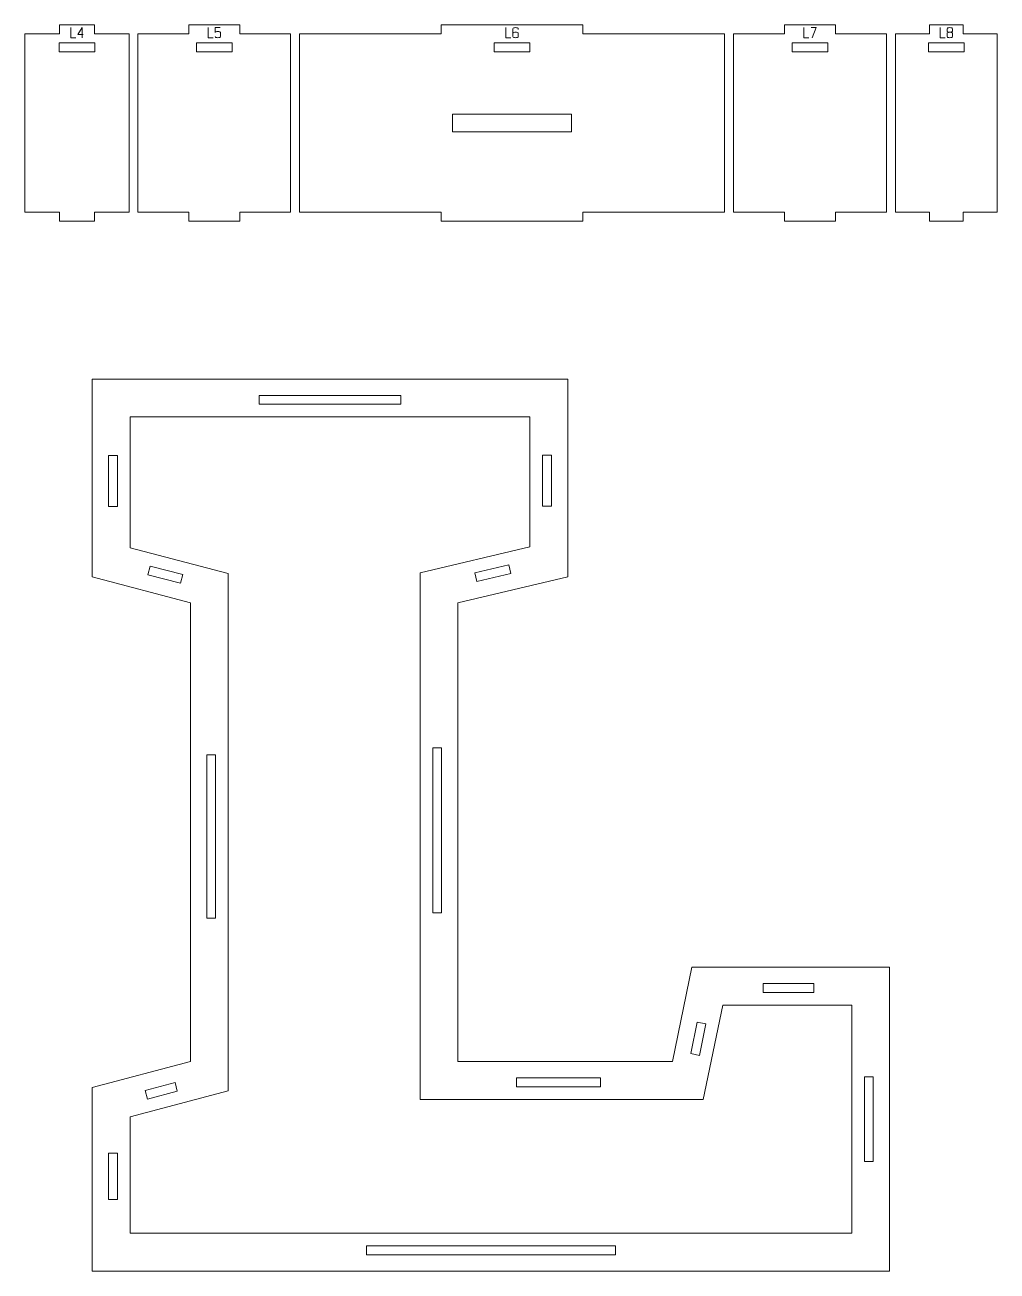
# Model space of a CAD drawing. Header units: centimetres. Extents: x -250 to 250, y -508 to 508.
# Drawn here: x -220.73 to -188.02, y -440.27 to -398.36 of the extents above; entities that cross this region are included whole.
import ezdxf

# ---------------------------------------------------------------- set-up
doc = ezdxf.new("R2010")
doc.units = ezdxf.units.CM
doc.header["$MEASUREMENT"] = 0
doc.layers.add('Capa 1', color=7, linetype='Continuous')

msp = doc.modelspace()

# ---------------------------------------------------------------- linework, layer by layer
at = {"layer": 'Capa 1', "color": 1, "lineweight": 9}
for points, knots in [([(-220.72599, -398.65702), (-220.72599, -398.65702), (-220.72599, -404.65702), (-220.72599, -404.65702), (-220.72599, -404.65702), (-219.55793, -404.65702), (-219.55793, -404.65702), (-219.55793, -404.65702), (-219.55793, -404.95702), (-219.55793, -404.95702), (-219.55793, -404.95702), (-218.38987, -404.95702), (-218.38987, -404.95702), (-218.38987, -404.95702), (-218.38987, -404.65702), (-218.38987, -404.65702), (-218.38987, -404.65702), (-217.22181, -404.65702), (-217.22181, -404.65702), (-217.22181, -404.65702), (-217.22181, -398.65702), (-217.22181, -398.65702), (-217.22181, -398.65702), (-218.38987, -398.65702), (-218.38987, -398.65702), (-218.38987, -398.65702), (-218.38987, -398.35702), (-218.38987, -398.35702), (-218.38987, -398.35702), (-219.55793, -398.35702), (-219.55793, -398.35702), (-219.55793, -398.35702), (-219.55793, -398.65702), (-219.55793, -398.65702), (-219.55793, -398.65702), (-220.72599, -398.65702), (-220.72599, -398.65702)], [0, 0, 0, 0, 0.08333333, 0.08333333, 0.08333333, 0.16666667, 0.16666667, 0.16666667, 0.25, 0.25, 0.25, 0.33333333, 0.33333333, 0.33333333, 0.41666667, 0.41666667, 0.41666667, 0.5, 0.5, 0.5, 0.58333333, 0.58333333, 0.58333333, 0.66666667, 0.66666667, 0.66666667, 0.75, 0.75, 0.75, 0.83333333, 0.83333333, 0.83333333, 0.91666667, 0.91666667, 0.91666667, 1, 1, 1, 1]), ([(-216.92181, -398.65702), (-216.92181, -398.65702), (-216.92181, -404.65702), (-216.92181, -404.65702), (-216.92181, -404.65702), (-215.21128, -404.65702), (-215.21128, -404.65702), (-215.21128, -404.65702), (-215.21128, -404.95702), (-215.21128, -404.95702), (-215.21128, -404.95702), (-213.50076, -404.95702), (-213.50076, -404.95702), (-213.50076, -404.95702), (-213.50076, -404.65702), (-213.50076, -404.65702), (-213.50076, -404.65702), (-211.79023, -404.65702), (-211.79023, -404.65702), (-211.79023, -404.65702), (-211.79023, -398.65702), (-211.79023, -398.65702), (-211.79023, -398.65702), (-213.50076, -398.65702), (-213.50076, -398.65702), (-213.50076, -398.65702), (-213.50076, -398.35702), (-213.50076, -398.35702), (-213.50076, -398.35702), (-215.21128, -398.35702), (-215.21128, -398.35702), (-215.21128, -398.35702), (-215.21128, -398.65702), (-215.21128, -398.65702), (-215.21128, -398.65702), (-216.92181, -398.65702), (-216.92181, -398.65702)], [0, 0, 0, 0, 0.08333333, 0.08333333, 0.08333333, 0.16666667, 0.16666667, 0.16666667, 0.25, 0.25, 0.25, 0.33333333, 0.33333333, 0.33333333, 0.41666667, 0.41666667, 0.41666667, 0.5, 0.5, 0.5, 0.58333333, 0.58333333, 0.58333333, 0.66666667, 0.66666667, 0.66666667, 0.75, 0.75, 0.75, 0.83333333, 0.83333333, 0.83333333, 0.91666667, 0.91666667, 0.91666667, 1, 1, 1, 1]), ([(-211.49023, -398.65702), (-211.49023, -398.65702), (-211.49023, -404.65702), (-211.49023, -404.65702), (-211.49023, -404.65702), (-206.72264, -404.65702), (-206.72264, -404.65702), (-206.72264, -404.65702), (-206.72264, -404.95702), (-206.72264, -404.95702), (-206.72264, -404.95702), (-201.95505, -404.95702), (-201.95505, -404.95702), (-201.95505, -404.95702), (-201.95505, -404.65702), (-201.95505, -404.65702), (-201.95505, -404.65702), (-197.18746, -404.65702), (-197.18746, -404.65702), (-197.18746, -404.65702), (-197.18746, -398.65702), (-197.18746, -398.65702), (-197.18746, -398.65702), (-201.95505, -398.65702), (-201.95505, -398.65702), (-201.95505, -398.65702), (-201.95505, -398.35702), (-201.95505, -398.35702), (-201.95505, -398.35702), (-206.72264, -398.35702), (-206.72264, -398.35702), (-206.72264, -398.35702), (-206.72264, -398.65702), (-206.72264, -398.65702), (-206.72264, -398.65702), (-211.49023, -398.65702), (-211.49023, -398.65702)], [0, 0, 0, 0, 0.08333333, 0.08333333, 0.08333333, 0.16666667, 0.16666667, 0.16666667, 0.25, 0.25, 0.25, 0.33333333, 0.33333333, 0.33333333, 0.41666667, 0.41666667, 0.41666667, 0.5, 0.5, 0.5, 0.58333333, 0.58333333, 0.58333333, 0.66666667, 0.66666667, 0.66666667, 0.75, 0.75, 0.75, 0.83333333, 0.83333333, 0.83333333, 0.91666667, 0.91666667, 0.91666667, 1, 1, 1, 1]), ([(-196.88746, -398.65702), (-196.88746, -398.65702), (-196.88746, -404.65702), (-196.88746, -404.65702), (-196.88746, -404.65702), (-195.17097, -404.65702), (-195.17097, -404.65702), (-195.17097, -404.65702), (-195.17097, -404.95702), (-195.17097, -404.95702), (-195.17097, -404.95702), (-193.45447, -404.95702), (-193.45447, -404.95702), (-193.45447, -404.95702), (-193.45447, -404.65702), (-193.45447, -404.65702), (-193.45447, -404.65702), (-191.73798, -404.65702), (-191.73798, -404.65702), (-191.73798, -404.65702), (-191.73798, -398.65702), (-191.73798, -398.65702), (-191.73798, -398.65702), (-193.45447, -398.65702), (-193.45447, -398.65702), (-193.45447, -398.65702), (-193.45447, -398.35702), (-193.45447, -398.35702), (-193.45447, -398.35702), (-195.17097, -398.35702), (-195.17097, -398.35702), (-195.17097, -398.35702), (-195.17097, -398.65702), (-195.17097, -398.65702), (-195.17097, -398.65702), (-196.88746, -398.65702), (-196.88746, -398.65702)], [0, 0, 0, 0, 0.08333333, 0.08333333, 0.08333333, 0.16666667, 0.16666667, 0.16666667, 0.25, 0.25, 0.25, 0.33333333, 0.33333333, 0.33333333, 0.41666667, 0.41666667, 0.41666667, 0.5, 0.5, 0.5, 0.58333333, 0.58333333, 0.58333333, 0.66666667, 0.66666667, 0.66666667, 0.75, 0.75, 0.75, 0.83333333, 0.83333333, 0.83333333, 0.91666667, 0.91666667, 0.91666667, 1, 1, 1, 1]), ([(-191.43798, -398.65702), (-191.43798, -398.65702), (-191.43798, -404.65702), (-191.43798, -404.65702), (-191.43798, -404.65702), (-190.29899, -404.65702), (-190.29899, -404.65702), (-190.29899, -404.65702), (-190.29899, -404.95702), (-190.29899, -404.95702), (-190.29899, -404.95702), (-189.16, -404.95702), (-189.16, -404.95702), (-189.16, -404.95702), (-189.16, -404.65702), (-189.16, -404.65702), (-189.16, -404.65702), (-188.02101, -404.65702), (-188.02101, -404.65702), (-188.02101, -404.65702), (-188.02101, -398.65702), (-188.02101, -398.65702), (-188.02101, -398.65702), (-189.16, -398.65702), (-189.16, -398.65702), (-189.16, -398.65702), (-189.16, -398.35702), (-189.16, -398.35702), (-189.16, -398.35702), (-190.29899, -398.35702), (-190.29899, -398.35702), (-190.29899, -398.35702), (-190.29899, -398.65702), (-190.29899, -398.65702), (-190.29899, -398.65702), (-191.43798, -398.65702), (-191.43798, -398.65702)], [0, 0, 0, 0, 0.08333333, 0.08333333, 0.08333333, 0.16666667, 0.16666667, 0.16666667, 0.25, 0.25, 0.25, 0.33333333, 0.33333333, 0.33333333, 0.41666667, 0.41666667, 0.41666667, 0.5, 0.5, 0.5, 0.58333333, 0.58333333, 0.58333333, 0.66666667, 0.66666667, 0.66666667, 0.75, 0.75, 0.75, 0.83333333, 0.83333333, 0.83333333, 0.91666667, 0.91666667, 0.91666667, 1, 1, 1, 1]), ([(-219.5739, -399.25749), (-219.5739, -399.25749), (-218.3739, -399.25749), (-218.3739, -399.25749), (-218.3739, -399.25749), (-218.3739, -398.95749), (-218.3739, -398.95749), (-218.3739, -398.95749), (-219.5739, -398.95749), (-219.5739, -398.95749), (-219.5739, -398.95749), (-219.5739, -399.25749), (-219.5739, -399.25749)], [0, 0, 0, 0, 0.25, 0.25, 0.25, 0.5, 0.5, 0.5, 0.75, 0.75, 0.75, 1, 1, 1, 1]), ([(-214.95602, -399.25749), (-214.95602, -399.25749), (-213.75602, -399.25749), (-213.75602, -399.25749), (-213.75602, -399.25749), (-213.75602, -398.95749), (-213.75602, -398.95749), (-213.75602, -398.95749), (-214.95602, -398.95749), (-214.95602, -398.95749), (-214.95602, -398.95749), (-214.95602, -399.25749), (-214.95602, -399.25749)], [0, 0, 0, 0, 0.25, 0.25, 0.25, 0.5, 0.5, 0.5, 0.75, 0.75, 0.75, 1, 1, 1, 1]), ([(-204.93884, -399.25749), (-204.93884, -399.25749), (-203.73884, -399.25749), (-203.73884, -399.25749), (-203.73884, -399.25749), (-203.73884, -398.95749), (-203.73884, -398.95749), (-203.73884, -398.95749), (-204.93884, -398.95749), (-204.93884, -398.95749), (-204.93884, -398.95749), (-204.93884, -399.25749), (-204.93884, -399.25749)], [0, 0, 0, 0, 0.25, 0.25, 0.25, 0.5, 0.5, 0.5, 0.75, 0.75, 0.75, 1, 1, 1, 1]), ([(-194.91272, -399.25749), (-194.91272, -399.25749), (-193.71272, -399.25749), (-193.71272, -399.25749), (-193.71272, -399.25749), (-193.71272, -398.95749), (-193.71272, -398.95749), (-193.71272, -398.95749), (-194.91272, -398.95749), (-194.91272, -398.95749), (-194.91272, -398.95749), (-194.91272, -399.25749), (-194.91272, -399.25749)], [0, 0, 0, 0, 0.25, 0.25, 0.25, 0.5, 0.5, 0.5, 0.75, 0.75, 0.75, 1, 1, 1, 1]), ([(-190.32949, -399.25749), (-190.32949, -399.25749), (-189.12949, -399.25749), (-189.12949, -399.25749), (-189.12949, -399.25749), (-189.12949, -398.95749), (-189.12949, -398.95749), (-189.12949, -398.95749), (-190.32949, -398.95749), (-190.32949, -398.95749), (-190.32949, -398.95749), (-190.32949, -399.25749), (-190.32949, -399.25749)], [0, 0, 0, 0, 0.25, 0.25, 0.25, 0.5, 0.5, 0.5, 0.75, 0.75, 0.75, 1, 1, 1, 1]), ([(-206.33884, -401.35702), (-206.33884, -401.35702), (-202.33884, -401.35702), (-202.33884, -401.35702), (-202.33884, -401.35702), (-202.33884, -401.95702), (-202.33884, -401.95702), (-202.33884, -401.95702), (-206.33884, -401.95702), (-206.33884, -401.95702), (-206.33884, -401.95702), (-206.33884, -401.35702), (-206.33884, -401.35702)], [0, 0, 0, 0, 0.25, 0.25, 0.25, 0.5, 0.5, 0.5, 0.75, 0.75, 0.75, 1, 1, 1, 1]), ([(-198.28969, -430.05162), (-198.28969, -430.05162), (-191.637, -430.05162), (-191.637, -430.05162), (-191.637, -430.05162), (-191.637, -440.26867), (-191.637, -440.26867), (-191.637, -440.26867), (-218.46344, -440.26867), (-218.46344, -440.26867), (-218.46344, -440.26867), (-218.46344, -434.0951), (-218.46344, -434.0951), (-218.46344, -434.0951), (-215.15892, -433.22519), (-215.15892, -433.22519), (-215.15892, -433.22519), (-215.15892, -417.79024), (-215.15892, -417.79024), (-215.15892, -417.79024), (-218.46344, -416.92084), (-218.46344, -416.92084), (-218.46344, -416.92084), (-218.46344, -410.26867), (-218.46344, -410.26867), (-218.46344, -410.26867), (-202.46361, -410.26867), (-202.46361, -410.26867), (-202.46361, -410.26867), (-202.46361, -416.92084), (-202.46361, -416.92084), (-202.46361, -416.92084), (-206.15892, -417.79024), (-206.15892, -417.79024), (-206.15892, -417.79024), (-206.15892, -433.22519), (-206.15892, -433.22519), (-206.15892, -433.22519), (-198.94187, -433.22519), (-198.94187, -433.22519), (-198.94187, -433.22519), (-198.28969, -430.05162), (-198.28969, -430.05162)], [0, 0, 0, 0, 0.07142857, 0.07142857, 0.07142857, 0.14285714, 0.14285714, 0.14285714, 0.21428571, 0.21428571, 0.21428571, 0.28571429, 0.28571429, 0.28571429, 0.35714286, 0.35714286, 0.35714286, 0.42857143, 0.42857143, 0.42857143, 0.5, 0.5, 0.5, 0.57142857, 0.57142857, 0.57142857, 0.64285714, 0.64285714, 0.64285714, 0.71428571, 0.71428571, 0.71428571, 0.78571429, 0.78571429, 0.78571429, 0.85714286, 0.85714286, 0.85714286, 0.92857143, 0.92857143, 0.92857143, 1, 1, 1, 1]), ([(-212.84732, -411.1172), (-212.84732, -411.1172), (-208.07973, -411.1172), (-208.07973, -411.1172), (-208.07973, -411.1172), (-208.07973, -410.8172), (-208.07973, -410.8172), (-208.07973, -410.8172), (-212.84732, -410.8172), (-212.84732, -410.8172), (-212.84732, -410.8172), (-212.84732, -411.1172), (-212.84732, -411.1172)], [0, 0, 0, 0, 0.25, 0.25, 0.25, 0.5, 0.5, 0.5, 0.75, 0.75, 0.75, 1, 1, 1, 1]), ([(-197.25186, -431.32441), (-197.25186, -431.32441), (-197.90404, -434.49798), (-197.90404, -434.49798), (-197.90404, -434.49798), (-207.43171, -434.49798), (-207.43171, -434.49798), (-207.43171, -434.49798), (-207.43171, -416.78215), (-207.43171, -416.78215), (-207.43171, -416.78215), (-203.7364, -415.91275), (-203.7364, -415.91275), (-203.7364, -415.91275), (-203.7364, -411.54146), (-203.7364, -411.54146), (-203.7364, -411.54146), (-217.19065, -411.54146), (-217.19065, -411.54146), (-217.19065, -411.54146), (-217.19065, -415.9396), (-217.19065, -415.9396), (-217.19065, -415.9396), (-213.88613, -416.809), (-213.88613, -416.809), (-213.88613, -416.809), (-213.88613, -434.20628), (-213.88613, -434.20628), (-213.88613, -434.20628), (-217.19065, -435.07619), (-217.19065, -435.07619), (-217.19065, -435.07619), (-217.19065, -438.99588), (-217.19065, -438.99588), (-217.19065, -438.99588), (-192.90979, -438.99588), (-192.90979, -438.99588), (-192.90979, -438.99588), (-192.90979, -431.32441), (-192.90979, -431.32441), (-192.90979, -431.32441), (-197.25186, -431.32441), (-197.25186, -431.32441)], [0, 0, 0, 0, 0.07142857, 0.07142857, 0.07142857, 0.14285714, 0.14285714, 0.14285714, 0.21428571, 0.21428571, 0.21428571, 0.28571429, 0.28571429, 0.28571429, 0.35714286, 0.35714286, 0.35714286, 0.42857143, 0.42857143, 0.42857143, 0.5, 0.5, 0.5, 0.57142857, 0.57142857, 0.57142857, 0.64285714, 0.64285714, 0.64285714, 0.71428571, 0.71428571, 0.71428571, 0.78571429, 0.78571429, 0.78571429, 0.85714286, 0.85714286, 0.85714286, 0.92857143, 0.92857143, 0.92857143, 1, 1, 1, 1]), ([(-203.31214, -412.82773), (-203.31214, -412.82773), (-203.31214, -414.53825), (-203.31214, -414.53825), (-203.31214, -414.53825), (-203.01214, -414.53825), (-203.01214, -414.53825), (-203.01214, -414.53825), (-203.01214, -412.82773), (-203.01214, -412.82773), (-203.01214, -412.82773), (-203.31214, -412.82773), (-203.31214, -412.82773)], [0, 0, 0, 0, 0.25, 0.25, 0.25, 0.5, 0.5, 0.5, 0.75, 0.75, 0.75, 1, 1, 1, 1]), ([(-217.61491, -414.55019), (-217.61491, -414.55019), (-217.61491, -412.83369), (-217.61491, -412.83369), (-217.61491, -412.83369), (-217.91491, -412.83369), (-217.91491, -412.83369), (-217.91491, -412.83369), (-217.91491, -414.55019), (-217.91491, -414.55019), (-217.91491, -414.55019), (-217.61491, -414.55019), (-217.61491, -414.55019)], [0, 0, 0, 0, 0.25, 0.25, 0.25, 0.5, 0.5, 0.5, 0.75, 0.75, 0.75, 1, 1, 1, 1]), ([(-215.4119, -416.84628), (-215.4119, -416.84628), (-216.5134, -416.55648), (-216.5134, -416.55648), (-216.5134, -416.55648), (-216.58973, -416.84661), (-216.58973, -416.84661), (-216.58973, -416.84661), (-215.48823, -417.13641), (-215.48823, -417.13641), (-215.48823, -417.13641), (-215.4119, -416.84628), (-215.4119, -416.84628)], [0, 0, 0, 0, 0.25, 0.25, 0.25, 0.5, 0.5, 0.5, 0.75, 0.75, 0.75, 1, 1, 1, 1]), ([(-204.44915, -416.51629), (-204.44915, -416.51629), (-205.58617, -416.78379), (-205.58617, -416.78379), (-205.58617, -416.78379), (-205.51746, -417.07582), (-205.51746, -417.07582), (-205.51746, -417.07582), (-204.38045, -416.80831), (-204.38045, -416.80831), (-204.38045, -416.80831), (-204.44915, -416.51629), (-204.44915, -416.51629)], [0, 0, 0, 0, 0.25, 0.25, 0.25, 0.5, 0.5, 0.5, 0.75, 0.75, 0.75, 1, 1, 1, 1]), ([(-207.00745, -422.67003), (-207.00745, -422.67003), (-207.00745, -428.22187), (-207.00745, -428.22187), (-207.00745, -428.22187), (-206.70745, -428.22187), (-206.70745, -428.22187), (-206.70745, -428.22187), (-206.70745, -422.67003), (-206.70745, -422.67003), (-206.70745, -422.67003), (-207.00745, -422.67003), (-207.00745, -422.67003)], [0, 0, 0, 0, 0.25, 0.25, 0.25, 0.5, 0.5, 0.5, 0.75, 0.75, 0.75, 1, 1, 1, 1]), ([(-214.31039, -428.3949), (-214.31039, -428.3949), (-214.31039, -422.91055), (-214.31039, -422.91055), (-214.31039, -422.91055), (-214.61039, -422.91055), (-214.61039, -422.91055), (-214.61039, -422.91055), (-214.61039, -428.3949), (-214.61039, -428.3949), (-214.61039, -428.3949), (-214.31039, -428.3949), (-214.31039, -428.3949)], [0, 0, 0, 0, 0.25, 0.25, 0.25, 0.5, 0.5, 0.5, 0.75, 0.75, 0.75, 1, 1, 1, 1]), ([(-195.89371, -430.90015), (-195.89371, -430.90015), (-194.18962, -430.90015), (-194.18962, -430.90015), (-194.18962, -430.90015), (-194.18962, -430.60015), (-194.18962, -430.60015), (-194.18962, -430.60015), (-195.89371, -430.60015), (-195.89371, -430.60015), (-195.89371, -430.60015), (-195.89371, -430.90015), (-195.89371, -430.90015)], [0, 0, 0, 0, 0.25, 0.25, 0.25, 0.5, 0.5, 0.5, 0.75, 0.75, 0.75, 1, 1, 1, 1]), ([(-198.03259, -433.01586), (-198.03259, -433.01586), (-197.81519, -431.95801), (-197.81519, -431.95801), (-197.81519, -431.95801), (-198.10905, -431.89762), (-198.10905, -431.89762), (-198.10905, -431.89762), (-198.32645, -432.95547), (-198.32645, -432.95547), (-198.32645, -432.95547), (-198.03259, -433.01586), (-198.03259, -433.01586)], [0, 0, 0, 0, 0.25, 0.25, 0.25, 0.5, 0.5, 0.5, 0.75, 0.75, 0.75, 1, 1, 1, 1]), ([(-204.18625, -434.07372), (-204.18625, -434.07372), (-201.36504, -434.07372), (-201.36504, -434.07372), (-201.36504, -434.07372), (-201.36504, -433.77372), (-201.36504, -433.77372), (-201.36504, -433.77372), (-204.18625, -433.77372), (-204.18625, -433.77372), (-204.18625, -433.77372), (-204.18625, -434.07372), (-204.18625, -434.07372)], [0, 0, 0, 0, 0.25, 0.25, 0.25, 0.5, 0.5, 0.5, 0.75, 0.75, 0.75, 1, 1, 1, 1]), ([(-192.48553, -433.74015), (-192.48553, -433.74015), (-192.48553, -436.58014), (-192.48553, -436.58014), (-192.48553, -436.58014), (-192.18553, -436.58014), (-192.18553, -436.58014), (-192.18553, -436.58014), (-192.18553, -433.74015), (-192.18553, -433.74015), (-192.18553, -433.74015), (-192.48553, -433.74015), (-192.48553, -433.74015)], [0, 0, 0, 0, 0.25, 0.25, 0.25, 0.5, 0.5, 0.5, 0.75, 0.75, 0.75, 1, 1, 1, 1]), ([(-216.60692, -434.48381), (-216.60692, -434.48381), (-215.59893, -434.21846), (-215.59893, -434.21846), (-215.59893, -434.21846), (-215.67531, -433.92834), (-215.67531, -433.92834), (-215.67531, -433.92834), (-216.6833, -434.19369), (-216.6833, -434.19369), (-216.6833, -434.19369), (-216.60692, -434.48381), (-216.60692, -434.48381)], [0, 0, 0, 0, 0.25, 0.25, 0.25, 0.5, 0.5, 0.5, 0.75, 0.75, 0.75, 1, 1, 1, 1]), ([(-217.61491, -437.86315), (-217.61491, -437.86315), (-217.61491, -436.30615), (-217.61491, -436.30615), (-217.61491, -436.30615), (-217.91491, -436.30615), (-217.91491, -436.30615), (-217.91491, -436.30615), (-217.91491, -437.86315), (-217.91491, -437.86315), (-217.91491, -437.86315), (-217.61491, -437.86315), (-217.61491, -437.86315)], [0, 0, 0, 0, 0.25, 0.25, 0.25, 0.5, 0.5, 0.5, 0.75, 0.75, 0.75, 1, 1, 1, 1]), ([(-200.86199, -439.42014), (-200.86199, -439.42014), (-209.23845, -439.42014), (-209.23845, -439.42014), (-209.23845, -439.42014), (-209.23845, -439.72014), (-209.23845, -439.72014), (-209.23845, -439.72014), (-200.86199, -439.72014), (-200.86199, -439.72014), (-200.86199, -439.72014), (-200.86199, -439.42014), (-200.86199, -439.42014)], [0, 0, 0, 0, 0.25, 0.25, 0.25, 0.5, 0.5, 0.5, 0.75, 0.75, 0.75, 1, 1, 1, 1])]:
    msp.add_open_spline(points, degree=3, knots=knots, dxfattribs=at)
at = {"layer": 'Capa 1', "color": 114, "lineweight": 9}
for points, knots in [([(-219.17837, -398.78827), (-219.17837, -398.78827), (-219.17837, -398.44749), (-219.17837, -398.44749), (-219.17837, -398.44749), (-219.17837, -398.78827), (-219.17837, -398.78827), (-219.17837, -398.78827), (-219.00995, -398.78827), (-219.00995, -398.78827), (-219.00995, -398.78827), (-219.17837, -398.78827), (-219.17837, -398.78827)], [0, 0, 0, 0, 0.25, 0.25, 0.25, 0.5, 0.5, 0.5, 0.75, 0.75, 0.75, 1, 1, 1, 1]), ([(-218.80153, -398.67566), (-218.80153, -398.67566), (-218.80153, -398.44699), (-218.80153, -398.44699), (-218.80153, -398.44699), (-218.9413, -398.67566), (-218.9413, -398.67566), (-218.9413, -398.67566), (-218.80153, -398.67566), (-218.80153, -398.67566)], [0, 0, 0, 0, 0.33333333, 0.33333333, 0.33333333, 0.66666667, 0.66666667, 0.66666667, 1, 1, 1, 1]), ([(-218.80153, -398.67566), (-218.80153, -398.67566), (-218.80153, -398.78827), (-218.80153, -398.78827), (-218.80153, -398.78827), (-218.80153, -398.67566), (-218.80153, -398.67566), (-218.80153, -398.67566), (-218.9413, -398.67566), (-218.9413, -398.67566), (-218.9413, -398.67566), (-218.80153, -398.44699), (-218.80153, -398.44699), (-218.80153, -398.44699), (-218.80153, -398.67566), (-218.80153, -398.67566), (-218.80153, -398.67566), (-218.76943, -398.67566), (-218.76943, -398.67566), (-218.76943, -398.67566), (-218.80153, -398.67566), (-218.80153, -398.67566)], [0, 0, 0, 0, 0.14285714, 0.14285714, 0.14285714, 0.28571429, 0.28571429, 0.28571429, 0.42857143, 0.42857143, 0.42857143, 0.57142857, 0.57142857, 0.57142857, 0.71428571, 0.71428571, 0.71428571, 0.85714286, 0.85714286, 0.85714286, 1, 1, 1, 1]), ([(-214.56346, -398.78827), (-214.56346, -398.78827), (-214.56346, -398.44749), (-214.56346, -398.44749), (-214.56346, -398.44749), (-214.56346, -398.78827), (-214.56346, -398.78827), (-214.56346, -398.78827), (-214.39504, -398.78827), (-214.39504, -398.78827), (-214.39504, -398.78827), (-214.56346, -398.78827), (-214.56346, -398.78827)], [0, 0, 0, 0, 0.25, 0.25, 0.25, 0.5, 0.5, 0.5, 0.75, 0.75, 0.75, 1, 1, 1, 1]), ([(-214.23749, -398.78827), (-214.26284, -398.78827), (-214.284, -398.78457), (-214.30095, -398.77716), (-214.31791, -398.76975), (-214.32639, -398.76078), (-214.32639, -398.75024), (-214.32639, -398.76078), (-214.31791, -398.76975), (-214.30095, -398.77716), (-214.284, -398.78457), (-214.26284, -398.78827), (-214.23749, -398.78827), (-214.21214, -398.78827), (-214.19098, -398.78457), (-214.17402, -398.77716), (-214.15707, -398.76975), (-214.14859, -398.76078), (-214.14859, -398.75024), (-214.14859, -398.75024), (-214.14859, -398.61491), (-214.14859, -398.61491), (-214.14859, -398.60438), (-214.15707, -398.59541), (-214.17402, -398.588), (-214.19098, -398.58059), (-214.21214, -398.57689), (-214.23749, -398.57689), (-214.26054, -398.57886), (-214.27832, -398.58149), (-214.29083, -398.58479), (-214.30334, -398.58808), (-214.3152, -398.59812), (-214.32639, -398.61491), (-214.32639, -398.61491), (-214.32639, -398.44749), (-214.32639, -398.44749), (-214.32639, -398.44749), (-214.15452, -398.44749), (-214.15452, -398.44749), (-214.15452, -398.44749), (-214.32639, -398.44749), (-214.32639, -398.44749), (-214.32639, -398.44749), (-214.32639, -398.61491), (-214.32639, -398.61491), (-214.3152, -398.59812), (-214.30334, -398.58808), (-214.29083, -398.58479), (-214.27832, -398.58149), (-214.26054, -398.57886), (-214.23749, -398.57689), (-214.21214, -398.57689), (-214.19098, -398.58059), (-214.17402, -398.588), (-214.15707, -398.59541), (-214.14859, -398.60438), (-214.14859, -398.61491), (-214.14859, -398.61491), (-214.14859, -398.75024), (-214.14859, -398.75024), (-214.14859, -398.76078), (-214.15707, -398.76975), (-214.17402, -398.77716), (-214.19098, -398.78457), (-214.21214, -398.78827), (-214.23749, -398.78827)], [0, 0, 0, 0, 0.04545455, 0.04545455, 0.04545455, 0.09090909, 0.09090909, 0.09090909, 0.13636364, 0.13636364, 0.13636364, 0.18181818, 0.18181818, 0.18181818, 0.22727273, 0.22727273, 0.22727273, 0.27272727, 0.27272727, 0.27272727, 0.31818182, 0.31818182, 0.31818182, 0.36363636, 0.36363636, 0.36363636, 0.40909091, 0.40909091, 0.40909091, 0.45454545, 0.45454545, 0.45454545, 0.5, 0.5, 0.5, 0.54545455, 0.54545455, 0.54545455, 0.59090909, 0.59090909, 0.59090909, 0.63636364, 0.63636364, 0.63636364, 0.68181818, 0.68181818, 0.68181818, 0.72727273, 0.72727273, 0.72727273, 0.77272727, 0.77272727, 0.77272727, 0.81818182, 0.81818182, 0.81818182, 0.86363636, 0.86363636, 0.86363636, 0.90909091, 0.90909091, 0.90909091, 0.95454545, 0.95454545, 0.95454545, 1, 1, 1, 1]), ([(-204.54628, -398.78827), (-204.54628, -398.78827), (-204.54628, -398.44749), (-204.54628, -398.44749), (-204.54628, -398.44749), (-204.54628, -398.78827), (-204.54628, -398.78827), (-204.54628, -398.78827), (-204.37786, -398.78827), (-204.37786, -398.78827), (-204.37786, -398.78827), (-204.54628, -398.78827), (-204.54628, -398.78827)], [0, 0, 0, 0, 0.25, 0.25, 0.25, 0.5, 0.5, 0.5, 0.75, 0.75, 0.75, 1, 1, 1, 1]), ([(-204.22031, -398.78827), (-204.24566, -398.78827), (-204.26682, -398.78457), (-204.28377, -398.77716), (-204.30073, -398.76975), (-204.30921, -398.76078), (-204.30921, -398.75024), (-204.30921, -398.75024), (-204.30921, -398.63516), (-204.30921, -398.63516), (-204.30921, -398.63516), (-204.30921, -398.48552), (-204.30921, -398.48552), (-204.30921, -398.47498), (-204.30073, -398.46601), (-204.28377, -398.4586), (-204.26682, -398.45119), (-204.24566, -398.44749), (-204.22031, -398.44749), (-204.19496, -398.44749), (-204.1738, -398.45119), (-204.15684, -398.4586), (-204.13989, -398.46601), (-204.13141, -398.47498), (-204.13141, -398.48552), (-204.13141, -398.48552), (-204.13141, -398.51317), (-204.13141, -398.51317), (-204.13141, -398.51317), (-204.13141, -398.48552), (-204.13141, -398.48552), (-204.13141, -398.47498), (-204.13989, -398.46601), (-204.15684, -398.4586), (-204.1738, -398.45119), (-204.19496, -398.44749), (-204.22031, -398.44749), (-204.24566, -398.44749), (-204.26682, -398.45119), (-204.28377, -398.4586), (-204.30073, -398.46601), (-204.30921, -398.47498), (-204.30921, -398.48552), (-204.30921, -398.48552), (-204.30921, -398.63516), (-204.30921, -398.63516), (-204.30921, -398.62529), (-204.29892, -398.61648), (-204.27834, -398.60874), (-204.25776, -398.601), (-204.23842, -398.59713), (-204.22031, -398.59713), (-204.19496, -398.59713), (-204.1738, -398.60084), (-204.15684, -398.60825), (-204.13989, -398.61566), (-204.13141, -398.62463), (-204.13141, -398.63516), (-204.13141, -398.63516), (-204.13141, -398.75024), (-204.13141, -398.75024), (-204.13141, -398.76078), (-204.13989, -398.76975), (-204.15684, -398.77716), (-204.1738, -398.78457), (-204.19496, -398.78827), (-204.22031, -398.78827)], [0, 0, 0, 0, 0.04545455, 0.04545455, 0.04545455, 0.09090909, 0.09090909, 0.09090909, 0.13636364, 0.13636364, 0.13636364, 0.18181818, 0.18181818, 0.18181818, 0.22727273, 0.22727273, 0.22727273, 0.27272727, 0.27272727, 0.27272727, 0.31818182, 0.31818182, 0.31818182, 0.36363636, 0.36363636, 0.36363636, 0.40909091, 0.40909091, 0.40909091, 0.45454545, 0.45454545, 0.45454545, 0.5, 0.5, 0.5, 0.54545455, 0.54545455, 0.54545455, 0.59090909, 0.59090909, 0.59090909, 0.63636364, 0.63636364, 0.63636364, 0.68181818, 0.68181818, 0.68181818, 0.72727273, 0.72727273, 0.72727273, 0.77272727, 0.77272727, 0.77272727, 0.81818182, 0.81818182, 0.81818182, 0.86363636, 0.86363636, 0.86363636, 0.90909091, 0.90909091, 0.90909091, 0.95454545, 0.95454545, 0.95454545, 1, 1, 1, 1]), ([(-194.51719, -398.78827), (-194.51719, -398.78827), (-194.51719, -398.44749), (-194.51719, -398.44749), (-194.51719, -398.44749), (-194.51719, -398.78827), (-194.51719, -398.78827), (-194.51719, -398.78827), (-194.34877, -398.78827), (-194.34877, -398.78827), (-194.34877, -398.78827), (-194.51719, -398.78827), (-194.51719, -398.78827)], [0, 0, 0, 0, 0.25, 0.25, 0.25, 0.5, 0.5, 0.5, 0.75, 0.75, 0.75, 1, 1, 1, 1]), ([(-194.23863, -398.78827), (-194.23863, -398.78827), (-194.10825, -398.44749), (-194.10825, -398.44749), (-194.10825, -398.44749), (-194.28012, -398.44749), (-194.28012, -398.44749), (-194.28012, -398.44749), (-194.10825, -398.44749), (-194.10825, -398.44749), (-194.10825, -398.44749), (-194.23863, -398.78827), (-194.23863, -398.78827)], [0, 0, 0, 0, 0.25, 0.25, 0.25, 0.5, 0.5, 0.5, 0.75, 0.75, 0.75, 1, 1, 1, 1]), ([(-189.93693, -398.78827), (-189.93693, -398.78827), (-189.93693, -398.44749), (-189.93693, -398.44749), (-189.93693, -398.44749), (-189.93693, -398.78827), (-189.93693, -398.78827), (-189.93693, -398.78827), (-189.76851, -398.78827), (-189.76851, -398.78827), (-189.76851, -398.78827), (-189.93693, -398.78827), (-189.93693, -398.78827)], [0, 0, 0, 0, 0.25, 0.25, 0.25, 0.5, 0.5, 0.5, 0.75, 0.75, 0.75, 1, 1, 1, 1]), ([(-189.69986, -398.56553), (-189.69986, -398.57409), (-189.69377, -398.58182), (-189.68159, -398.58874), (-189.6694, -398.59565), (-189.64586, -398.60026), (-189.61096, -398.60257), (-189.57606, -398.60026), (-189.55252, -398.59565), (-189.54033, -398.58874), (-189.52815, -398.58182), (-189.52206, -398.57409), (-189.52206, -398.56553), (-189.52206, -398.56553), (-189.52206, -398.48552), (-189.52206, -398.48552), (-189.52206, -398.47498), (-189.53054, -398.46601), (-189.54749, -398.4586), (-189.56445, -398.45119), (-189.58561, -398.44749), (-189.61096, -398.44749), (-189.63631, -398.44749), (-189.65747, -398.45119), (-189.67442, -398.4586), (-189.69138, -398.46601), (-189.69986, -398.47498), (-189.69986, -398.48552), (-189.69986, -398.48552), (-189.69986, -398.56553), (-189.69986, -398.56553)], [0, 0, 0, 0, 0.1, 0.1, 0.1, 0.2, 0.2, 0.2, 0.3, 0.3, 0.3, 0.4, 0.4, 0.4, 0.5, 0.5, 0.5, 0.6, 0.6, 0.6, 0.7, 0.7, 0.7, 0.8, 0.8, 0.8, 0.9, 0.9, 0.9, 1, 1, 1, 1]), ([(-189.61096, -398.78827), (-189.63631, -398.78827), (-189.65747, -398.78457), (-189.67442, -398.77716), (-189.69138, -398.76975), (-189.69986, -398.76078), (-189.69986, -398.75024), (-189.69986, -398.75024), (-189.69986, -398.63912), (-189.69986, -398.63912), (-189.69986, -398.63023), (-189.69377, -398.62249), (-189.68159, -398.6159), (-189.6694, -398.60932), (-189.64586, -398.60487), (-189.61096, -398.60257), (-189.64586, -398.60026), (-189.6694, -398.59565), (-189.68159, -398.58874), (-189.69377, -398.58182), (-189.69986, -398.57409), (-189.69986, -398.56553), (-189.69986, -398.56553), (-189.69986, -398.48552), (-189.69986, -398.48552), (-189.69986, -398.47498), (-189.69138, -398.46601), (-189.67442, -398.4586), (-189.65747, -398.45119), (-189.63631, -398.44749), (-189.61096, -398.44749), (-189.58561, -398.44749), (-189.56445, -398.45119), (-189.54749, -398.4586), (-189.53054, -398.46601), (-189.52206, -398.47498), (-189.52206, -398.48552), (-189.52206, -398.48552), (-189.52206, -398.56553), (-189.52206, -398.56553), (-189.52206, -398.57409), (-189.52815, -398.58182), (-189.54033, -398.58874), (-189.55252, -398.59565), (-189.57606, -398.60026), (-189.61096, -398.60257), (-189.57606, -398.60487), (-189.55252, -398.60932), (-189.54033, -398.6159), (-189.52815, -398.62249), (-189.52206, -398.63023), (-189.52206, -398.63912), (-189.52206, -398.63912), (-189.52206, -398.75024), (-189.52206, -398.75024), (-189.52206, -398.76078), (-189.53054, -398.76975), (-189.54749, -398.77716), (-189.56445, -398.78457), (-189.58561, -398.78827), (-189.61096, -398.78827)], [0, 0, 0, 0, 0.05, 0.05, 0.05, 0.1, 0.1, 0.1, 0.15, 0.15, 0.15, 0.2, 0.2, 0.2, 0.25, 0.25, 0.25, 0.3, 0.3, 0.3, 0.35, 0.35, 0.35, 0.4, 0.4, 0.4, 0.45, 0.45, 0.45, 0.5, 0.5, 0.5, 0.55, 0.55, 0.55, 0.6, 0.6, 0.6, 0.65, 0.65, 0.65, 0.7, 0.7, 0.7, 0.75, 0.75, 0.75, 0.8, 0.8, 0.8, 0.85, 0.85, 0.85, 0.9, 0.9, 0.9, 0.95, 0.95, 0.95, 1, 1, 1, 1]), ([(-204.30921, -398.75024), (-204.30921, -398.76078), (-204.30073, -398.76975), (-204.28377, -398.77716), (-204.26682, -398.78457), (-204.24566, -398.78827), (-204.22031, -398.78827), (-204.19496, -398.78827), (-204.1738, -398.78457), (-204.15684, -398.77716), (-204.13989, -398.76975), (-204.13141, -398.76078), (-204.13141, -398.75024), (-204.13141, -398.75024), (-204.13141, -398.63516), (-204.13141, -398.63516), (-204.13141, -398.62463), (-204.13989, -398.61566), (-204.15684, -398.60825), (-204.1738, -398.60084), (-204.19496, -398.59713), (-204.22031, -398.59713), (-204.23842, -398.59713), (-204.25776, -398.601), (-204.27834, -398.60874), (-204.29892, -398.61648), (-204.30921, -398.62529), (-204.30921, -398.63516), (-204.30921, -398.63516), (-204.30921, -398.75024), (-204.30921, -398.75024)], [0, 0, 0, 0, 0.1, 0.1, 0.1, 0.2, 0.2, 0.2, 0.3, 0.3, 0.3, 0.4, 0.4, 0.4, 0.5, 0.5, 0.5, 0.6, 0.6, 0.6, 0.7, 0.7, 0.7, 0.8, 0.8, 0.8, 0.9, 0.9, 0.9, 1, 1, 1, 1]), ([(-189.69986, -398.75024), (-189.69986, -398.76078), (-189.69138, -398.76975), (-189.67442, -398.77716), (-189.65747, -398.78457), (-189.63631, -398.78827), (-189.61096, -398.78827), (-189.58561, -398.78827), (-189.56445, -398.78457), (-189.54749, -398.77716), (-189.53054, -398.76975), (-189.52206, -398.76078), (-189.52206, -398.75024), (-189.52206, -398.75024), (-189.52206, -398.63912), (-189.52206, -398.63912), (-189.52206, -398.63023), (-189.52815, -398.62249), (-189.54033, -398.6159), (-189.55252, -398.60932), (-189.57606, -398.60487), (-189.61096, -398.60257), (-189.64586, -398.60487), (-189.6694, -398.60932), (-189.68159, -398.6159), (-189.69377, -398.62249), (-189.69986, -398.63023), (-189.69986, -398.63912), (-189.69986, -398.63912), (-189.69986, -398.75024), (-189.69986, -398.75024)], [0, 0, 0, 0, 0.1, 0.1, 0.1, 0.2, 0.2, 0.2, 0.3, 0.3, 0.3, 0.4, 0.4, 0.4, 0.5, 0.5, 0.5, 0.6, 0.6, 0.6, 0.7, 0.7, 0.7, 0.8, 0.8, 0.8, 0.9, 0.9, 0.9, 1, 1, 1, 1])]:
    msp.add_open_spline(points, degree=3, knots=knots, dxfattribs=at)

doc.saveas('drawing.dxf')
